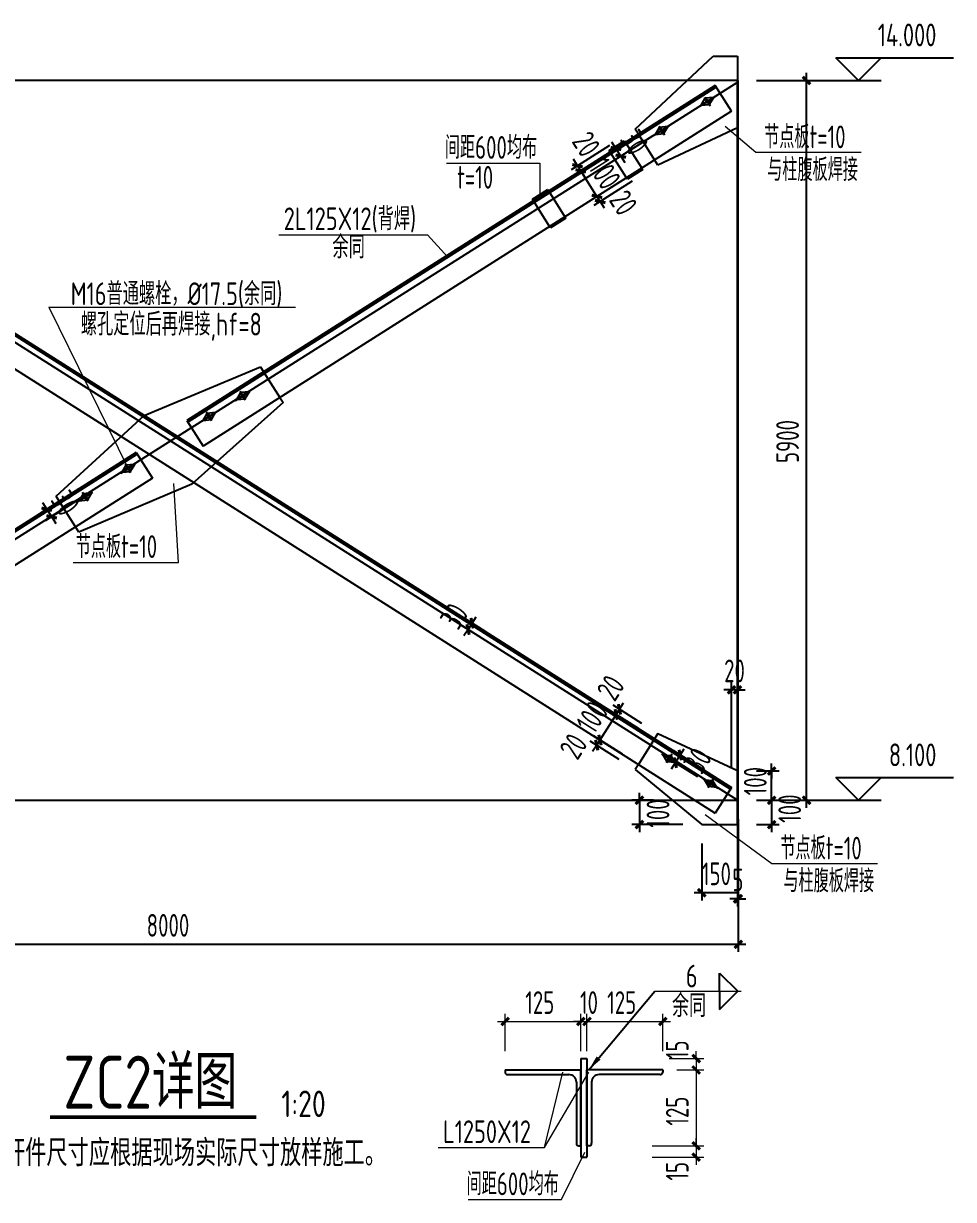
# Model space of a CAD drawing. Extents: x 19118 to 566552, y -1188739 to 92943.
# Drawn here: x 200085 to 218491, y -864428 to -841138 of the extents above; entities that cross this region are included whole.
import ezdxf
from ezdxf.enums import TextEntityAlignment as Align

# ---------------------------------------------------------------- set-up
doc = ezdxf.new("R2010")
doc.units = 0
doc.header["$LTSCALE"] = 1000
doc.header["$MEASUREMENT"] = 0
doc.linetypes.add('DASHED', pattern=[0.75, 0.5, -0.25])
doc.layers.get('0').update_dxf_attribs({"linetype": 'CONTINUOUS'})
doc.layers.get('Defpoints').update_dxf_attribs({"linetype": 'CONTINUOUS'})
for name, color, linetype in [('AXIS', 3, 'CONTINUOUS'), ('BOLT', 2, 'CONTINUOUS'), ('COLU', 7, 'CONTINUOUS'), ('DIM', 3, 'CONTINUOUS'), ('NUM', 7, 'CONTINUOUS'), ('Prof', 2, 'CONTINUOUS'), ('Profx', 9, 'DASHED'), ('TEXT', 7, 'CONTINUOUS'), ('THIN', 7, 'CONTINUOUS'), ('WELD', 7, 'CONTINUOUS')]:
    doc.layers.add(name, color=color, linetype=linetype)
doc.styles.get("Standard").update_dxf_attribs({"font": 'atssdeng.shx', "bigfont": 'atssdchn.shx'})
doc.styles.add('TSSD_Dimension', font='Tssdeng.shx', dxfattribs={"width": 0.7, "bigfont": 'hztxt.shx'})
doc.styles.add('TSSD_Label', font='tssdeng.shx', dxfattribs={"width": 0.6, "bigfont": 'hztxt.shx'})
doc.styles.add('TSSD_Rein', font='atssdeng.shx', dxfattribs={"width": 0.7, "bigfont": 'atssdchn.shx'})
doc.dimstyles.new('TSSD_25_100', dxfattribs={"dimtxt": 300, "dimasz": 100, "dimexe": 100, "dimexo": 250, "dimgap": 100, "dimtad": 1, "dimdec": 0, "dimlfac": 0.25, "dimzin": 0, "dimdsep": 46, "dimtxsty": 'TSSD_Dimension', "dimblk": 'ARCHTICK', "dimcen": 0, "dimdle": 100, "dimclrt": 7, "dimadec": 0, "dimazin": 0, "dimtfac": 1, "dimtdec": 0, "dimtix": 1, "dimtmove": 2, "dimatfit": 3, "dimfxl": 1, "dimtolj": 1, "dimtzin": 0, "dimarcsym": 0})
doc.dimstyles.new('TSSD_50_100', dxfattribs={"dimtxt": 300, "dimasz": 100, "dimexe": 100, "dimexo": 250, "dimgap": 100, "dimtad": 1, "dimdec": 0, "dimlfac": 0.5, "dimzin": 0, "dimdsep": 46, "dimtxsty": 'TSSD_Dimension', "dimblk": 'ARCHTICK', "dimcen": 0, "dimdle": 100, "dimclrt": 7, "dimadec": 0, "dimazin": 0, "dimtfac": 1, "dimtdec": 0, "dimtix": 1, "dimtmove": 2, "dimatfit": 3, "dimfxl": 1, "dimtolj": 1, "dimtzin": 0, "dimarcsym": 0})
doc.dimstyles.new('TSSD_LEADER_STYLE_200.0', dxfattribs={"dimtxt": 0.18, "dimasz": 200, "dimexe": 0.18, "dimexo": 0.0625, "dimgap": 0.09, "dimtad": 0, "dimtih": 1, "dimtoh": 1, "dimdec": 4, "dimzin": 0, "dimdsep": 46, "dimtxsty": 'Standard', "dimcen": 0.09, "dimadec": 0, "dimazin": 0, "dimtfac": 1, "dimtdec": 4, "dimtofl": 0, "dimtmove": 0, "dimatfit": 3, "dimfxl": 1, "dimtolj": 1, "dimtzin": 0, "dimarcsym": 0})

# ---------------------------------------------------------------- blocks, each defined once
blk = doc.blocks.new('_ArchTick')
at = {"color": 0, "linetype": 'ByBlock', "const_width": 0.4}
blk.add_lwpolyline([(-0.5, -0.5), (0.5, 0.5)], dxfattribs=at)
blk = doc.blocks.new('*D596')
at = {"layer": 'Defpoints', "color": 0}
for p in [(188962, -776432), (188972, -776432), (188972, -777733)]:
    blk.add_point(p, dxfattribs=at)
at = {"layer": 'DIM', "color": 0, "lineweight": -2}
for p, q in [((188962, -776682), (188962, -777833)), ((188972, -776682), (188972, -777833)), ((188962, -777733), (188862, -777733)), ((188962, -777733), (188972, -777733)), ((188972, -777733), (189072, -777733))]:
    blk.add_line(p, q, dxfattribs=at)
at = {"layer": 'DIM', "color": 0, "lineweight": -2, "xscale": 100, "yscale": 100, "zscale": 100}
blk.add_blockref('_ArchTick', (188962, -777733), dxfattribs=at)
at = {"layer": 'DIM', "color": 0, "lineweight": -2, "xscale": 100, "yscale": 100, "zscale": 100, "rotation": 180}
blk.add_blockref('_ArchTick', (188972, -777733), dxfattribs=at)
at = {"layer": 'DIM', "color": 7, "insert": (188967, -777483), "char_height": 300, "attachment_point": 5, "style": 'TSSD_Dimension'}
blk.add_mtext('\\A1;5', dxfattribs=at)
blk = doc.blocks.new('*D606')
at = {"layer": 'Defpoints', "color": 0}
for p in [(180481, -772187), (180545, -772288), (179847, -772589)]:
    blk.add_point(p, dxfattribs=at)
at = {"layer": 'DIM', "color": 0, "lineweight": -2}
for p, q in [((180270, -772321), (179763, -772642)), ((180334, -772422), (179827, -772744)), ((179847, -772589), (179794, -772504)), ((179912, -772690), (179847, -772589)), ((179912, -772690), (179965, -772775))]:
    blk.add_line(p, q, dxfattribs=at)
at = {"layer": 'DIM', "color": 0, "lineweight": -2, "xscale": 100, "yscale": 100, "zscale": 100}
for p, rotation in [((179847, -772589), 302.3820083407569), ((179912, -772690), 122.3820083407569)]:
    blk.add_blockref('_ArchTick', p, dxfattribs=dict(at, rotation=rotation))
at = {"layer": 'DIM', "color": 7, "insert": (180090, -772506), "char_height": 300, "attachment_point": 5, "rotation": 302.382, "style": 'TSSD_Dimension'}
blk.add_mtext('\\A1;30', dxfattribs=at)
blk = doc.blocks.new('*D607')
at = {"layer": 'Defpoints', "color": 0}
for p in [(187991, -767424), (188056, -767525), (187358, -767826)]:
    blk.add_point(p, dxfattribs=at)
at = {"layer": 'DIM', "color": 0, "lineweight": -2}
for p, q in [((187780, -767558), (187273, -767879)), ((187358, -767826), (187304, -767741)), ((187845, -767659), (187338, -767981)), ((187422, -767927), (187358, -767826)), ((187422, -767927), (187476, -768012))]:
    blk.add_line(p, q, dxfattribs=at)
at = {"layer": 'DIM', "color": 0, "lineweight": -2, "xscale": 100, "yscale": 100, "zscale": 100}
for p, rotation in [((187358, -767826), 302.3820083408102), ((187422, -767927), 122.3820083408101)]:
    blk.add_blockref('_ArchTick', p, dxfattribs=dict(at, rotation=rotation))
at = {"layer": 'DIM', "color": 7, "insert": (187601, -767743), "char_height": 300, "attachment_point": 5, "rotation": 302.382, "style": 'TSSD_Dimension'}
blk.add_mtext('\\A1;30', dxfattribs=at)
blk = doc.blocks.new('*D608')
at = {"layer": 'Defpoints', "color": 0}
for p in [(187741, -768057), (187784, -768124), (187150, -768526)]:
    blk.add_point(p, dxfattribs=at)
at = {"layer": 'DIM', "color": 0, "lineweight": -2}
for p, q in [((187530, -768191), (187023, -768512)), ((187107, -768458), (187054, -768374)), ((187573, -768258), (187066, -768580)), ((187107, -768458), (187150, -768526)), ((187150, -768526), (187204, -768611))]:
    blk.add_line(p, q, dxfattribs=at)
at = {"layer": 'DIM', "color": 0, "lineweight": -2, "xscale": 100, "yscale": 100, "zscale": 100}
for p, rotation in [((187107, -768458), 302.3820083408241), ((187150, -768526), 122.3820083408241)]:
    blk.add_blockref('_ArchTick', p, dxfattribs=dict(at, rotation=rotation))
at = {"layer": 'DIM', "color": 7, "insert": (187456, -768542), "char_height": 300, "attachment_point": 5, "rotation": 302.382, "style": 'TSSD_Dimension'}
blk.add_mtext('\\A1;20', dxfattribs=at)
blk = doc.blocks.new('*D609')
at = {"layer": 'Defpoints', "color": 0}
for p in [(187484, -767651), (187527, -767719), (186850, -768053)]:
    blk.add_point(p, dxfattribs=at)
at = {"layer": 'DIM', "color": 0, "lineweight": -2}
for p, q in [((187273, -767785), (186766, -768106)), ((187316, -767853), (186809, -768174)), ((186850, -768053), (186797, -767968)), ((186893, -768121), (186850, -768053)), ((186893, -768121), (186947, -768205))]:
    blk.add_line(p, q, dxfattribs=at)
at = {"layer": 'DIM', "color": 0, "lineweight": -2, "xscale": 100, "yscale": 100, "zscale": 100}
for p, rotation in [((186850, -768053), 302.3820083407984), ((186893, -768121), 122.3820083407984)]:
    blk.add_blockref('_ArchTick', p, dxfattribs=dict(at, rotation=rotation))
at = {"layer": 'DIM', "color": 7, "insert": (186966, -767769), "char_height": 300, "attachment_point": 5, "rotation": 302.382, "style": 'TSSD_Dimension'}
blk.add_mtext('\\A1;20', dxfattribs=at)
blk = doc.blocks.new('*D610')
at = {"layer": 'Defpoints', "color": 0}
for p in [(187527, -767719), (187741, -768057), (186893, -768121)]:
    blk.add_point(p, dxfattribs=at)
at = {"layer": 'DIM', "color": 0, "lineweight": -2}
for p, q in [((187316, -767853), (186809, -768174)), ((186893, -768121), (186839, -768036)), ((187107, -768458), (186893, -768121)), ((187530, -768191), (187023, -768512)), ((187107, -768458), (187161, -768543))]:
    blk.add_line(p, q, dxfattribs=at)
at = {"layer": 'DIM', "color": 0, "lineweight": -2, "xscale": 100, "yscale": 100, "zscale": 100}
for p, rotation in [((186893, -768121), 302.3820083408036), ((187107, -768458), 122.3820083408035)]:
    blk.add_blockref('_ArchTick', p, dxfattribs=dict(at, rotation=rotation))
at = {"layer": 'DIM', "color": 7, "insert": (187211, -768156), "char_height": 300, "attachment_point": 5, "rotation": 302.382, "style": 'TSSD_Dimension'}
blk.add_mtext('\\A1;100', dxfattribs=at)
blk = doc.blocks.new('*D611')
at = {"layer": 'Defpoints', "color": 0}
for p in [(188206, -775834), (188713, -776155), (188648, -776257)]:
    blk.add_point(p, dxfattribs=at)
at = {"layer": 'DIM', "color": 0, "lineweight": -2}
for p, q in [((188502, -776022), (188121, -775780)), ((188141, -775935), (188206, -775834)), ((188206, -775834), (188259, -775750)), ((188437, -776123), (188057, -775882)), ((188141, -775935), (188088, -776020))]:
    blk.add_line(p, q, dxfattribs=at)
at = {"layer": 'DIM', "color": 0, "lineweight": -2, "xscale": 100, "yscale": 100, "zscale": 100}
for p, rotation in [((188141, -775935), 57.61799165913666), ((188206, -775834), 237.6179916591366)]:
    blk.add_blockref('_ArchTick', p, dxfattribs=dict(at, rotation=rotation))
at = {"layer": 'DIM', "color": 7, "insert": (188436, -775907), "char_height": 300, "attachment_point": 5, "rotation": 57.618, "style": 'TSSD_Dimension'}
blk.add_mtext('\\A1;30', dxfattribs=at)
blk = doc.blocks.new('*D612')
at = {"layer": 'Defpoints', "color": 0}
for p in [(188882, -774973), (188882, -776263), (188962, -776263)]:
    blk.add_point(p, dxfattribs=at)
at = {"layer": 'DIM', "color": 0, "lineweight": -2}
for p, q in [((188882, -776013), (188882, -774873)), ((188962, -776013), (188962, -774873)), ((188882, -774973), (188782, -774973)), ((188962, -774973), (188882, -774973)), ((188962, -774973), (189062, -774973))]:
    blk.add_line(p, q, dxfattribs=at)
at = {"layer": 'DIM', "color": 0, "lineweight": -2, "xscale": 100, "yscale": 100, "zscale": 100}
blk.add_blockref('_ArchTick', (188882, -774973), dxfattribs=at)
at = {"layer": 'DIM', "color": 0, "lineweight": -2, "xscale": 100, "yscale": 100, "zscale": 100, "rotation": 180}
blk.add_blockref('_ArchTick', (188962, -774973), dxfattribs=at)
at = {"layer": 'DIM', "color": 7, "insert": (188922, -774723), "char_height": 300, "attachment_point": 5, "style": 'TSSD_Dimension'}
blk.add_mtext('\\A1;20', dxfattribs=at)
blk = doc.blocks.new('*D613')
at = {"layer": 'Defpoints', "color": 0}
for p in [(187361, -775298), (187868, -775619), (187911, -775552)]:
    blk.add_point(p, dxfattribs=at)
at = {"layer": 'DIM', "color": 0, "lineweight": -2}
for p, q in [((187700, -775418), (187319, -775177)), ((187404, -775230), (187361, -775298)), ((187404, -775230), (187457, -775146)), ((187657, -775485), (187276, -775244)), ((187361, -775298), (187307, -775382))]:
    blk.add_line(p, q, dxfattribs=at)
at = {"layer": 'DIM', "color": 0, "lineweight": -2, "xscale": 100, "yscale": 100, "zscale": 100}
for p, rotation in [((187361, -775298), 57.61799165916644), ((187404, -775230), 237.6179916591664)]:
    blk.add_blockref('_ArchTick', p, dxfattribs=dict(at, rotation=rotation))
at = {"layer": 'DIM', "color": 7, "insert": (187288, -774947), "char_height": 300, "attachment_point": 5, "rotation": 57.618, "style": 'TSSD_Dimension'}
blk.add_mtext('\\A1;20', dxfattribs=at)
blk = doc.blocks.new('*D614')
at = {"layer": 'Defpoints', "color": 0}
for p in [(187147, -775636), (187868, -775619), (187654, -775957)]:
    blk.add_point(p, dxfattribs=at)
at = {"layer": 'DIM', "color": 0, "lineweight": -2}
for p, q in [((187361, -775298), (187414, -775213)), ((187361, -775298), (187147, -775636)), ((187657, -775485), (187276, -775244)), ((187442, -775823), (187062, -775582)), ((187147, -775636), (187093, -775720))]:
    blk.add_line(p, q, dxfattribs=at)
at = {"layer": 'DIM', "color": 0, "lineweight": -2, "xscale": 100, "yscale": 100, "zscale": 100}
for p, rotation in [((187361, -775298), 237.6179916592125), ((187147, -775636), 57.61799165921245)]:
    blk.add_blockref('_ArchTick', p, dxfattribs=dict(at, rotation=rotation))
at = {"layer": 'DIM', "color": 7, "insert": (187043, -775333), "char_height": 300, "attachment_point": 5, "rotation": 57.618, "style": 'TSSD_Dimension'}
blk.add_mtext('\\A1;100', dxfattribs=at)
blk = doc.blocks.new('*D615')
at = {"layer": 'Defpoints', "color": 0}
for p in [(187104, -775703), (187654, -775957), (187611, -776025)]:
    blk.add_point(p, dxfattribs=at)
at = {"layer": 'DIM', "color": 0, "lineweight": -2}
for p, q in [((187400, -775891), (187019, -775650)), ((187442, -775823), (187062, -775582)), ((187147, -775636), (187104, -775703)), ((187147, -775636), (187200, -775551)), ((187104, -775703), (187050, -775788))]:
    blk.add_line(p, q, dxfattribs=at)
at = {"layer": 'DIM', "color": 0, "lineweight": -2, "xscale": 100, "yscale": 100, "zscale": 100}
for p, rotation in [((187147, -775636), 237.6179916591312), ((187104, -775703), 57.61799165913123)]:
    blk.add_blockref('_ArchTick', p, dxfattribs=dict(at, rotation=rotation))
at = {"layer": 'DIM', "color": 7, "insert": (186797, -775719), "char_height": 300, "attachment_point": 5, "rotation": 57.618, "style": 'TSSD_Dimension'}
blk.add_mtext('\\A1;20', dxfattribs=at)
blk = doc.blocks.new('_WELD004')
at = {"color": 0, "linetype": 'ByBlock'}
for p, q in [((0, 1), (1, 0)), ((0, 0), (0, 1))]:
    blk.add_line(p, q, dxfattribs=at)
blk = doc.blocks.new('新块GFHGHH')
at = {"layer": 'AXIS'}
for p, q in [((188971.7, -766927.1), (173964.1, -766927.1)), ((188961.7, -776431.9), (173974.1, -766927.1)), ((173974.1, -776431.9), (188972.4, -766944)), ((188961.7, -776431.9), (188961.7, -766927.1)), ((188971.7, -776832.1), (188971.7, -766927.1)), ((173974.1, -776431.9), (188961.7, -776431.9))]:
    blk.add_line(p, q, dxfattribs=at)
at = {"layer": 'BOLT'}
for p, q in [((188464.6, -767266), (188660.6, -767141.7)), ((188526.2, -767146.4), (188599.1, -767261.3)), ((188643.7, -767152.4), (188536.9, -767163.3)), ((188643.7, -767152.4), (188588.3, -767244.4)), ((188481.5, -767255.3), (188536.9, -767163.3)), ((188481.5, -767255.3), (188588.3, -767244.4)), ((187862.1, -767650.9), (188058.1, -767526.6)), ((187879, -767640.2), (187934.4, -767548.2)), ((187923.7, -767531.3), (187996.5, -767646.2)), ((188041.2, -767537.3), (187934.4, -767548.2)), ((188041.2, -767537.3), (187985.8, -767629.3)), ((187879, -767640.2), (187985.8, -767629.3)), ((182337, -771152), (182533, -771027.7)), ((182471.5, -771147.3), (182398.6, -771032.4)), ((182516.1, -771038.4), (182409.3, -771049.3)), ((182516.1, -771038.4), (182460.7, -771130.4)), ((182353.9, -771141.3), (182409.3, -771049.3)), ((182353.9, -771141.3), (182460.7, -771130.4)), ((181892.1, -771426.8), (182088.1, -771302.5)), ((181909, -771416.1), (181964.4, -771324.1)), ((182026.6, -771422.1), (181953.7, -771307.2)), ((182071.2, -771313.2), (181964.4, -771324.1)), ((182071.2, -771313.2), (182015.9, -771405.2)), ((181909, -771416.1), (182015.9, -771405.2)), ((180824, -772111.5), (181020, -771987.2)), ((180840.9, -772100.8), (180896.3, -772008.8)), ((180840.9, -772100.8), (180947.7, -772089.9)), ((180958.4, -772106.8), (180885.5, -771991.9)), ((181003.1, -771997.9), (180896.3, -772008.8)), ((181003.1, -771997.9), (180947.7, -772089.9)), ((180259, -772487.3), (180455.1, -772363)), ((180275.9, -772476.6), (180331.3, -772384.6)), ((180393.5, -772482.6), (180320.6, -772367.7)), ((180438.2, -772373.7), (180331.3, -772384.6)), ((180438.2, -772373.7), (180382.8, -772465.7)), ((180275.9, -772476.6), (180382.8, -772465.7)), ((187958.9, -775819.6), (188154.9, -775943.9)), ((187975.8, -775830.3), (188082.6, -775841.2)), ((187975.8, -775830.3), (188031.2, -775922.3)), ((188093.3, -775824.3), (188020.5, -775939.2)), ((188138, -775933.2), (188082.6, -775841.2)), ((188138, -775933.2), (188031.2, -775922.3)), ((188507.9, -776148.8), (188704, -776273.2)), ((188524.8, -776159.6), (188631.7, -776170.5)), ((188524.8, -776159.6), (188580.2, -776251.6)), ((188642.4, -776153.6), (188569.5, -776268.5)), ((188687.1, -776262.4), (188580.2, -776251.6)), ((188687.1, -776262.4), (188631.7, -776170.5))]:
    blk.add_line(p, q, dxfattribs=at)
at = {"layer": 'BOLT', "const_width": 32}
for points in [[(188549.1, -767212.4, -1), (188576.1, -767195.3, -1), (188549.1, -767212.4)], [(187946.6, -767597.4, -1), (187973.6, -767580.2, -1), (187946.6, -767597.4)], [(182421.5, -771098.4, 1), (182448.5, -771081.3, 1), (182421.5, -771098.4)], [(181976.6, -771373.2, 1), (182003.7, -771356.1, 1), (181976.6, -771373.2)], [(180908.5, -772057.9, 1), (180935.5, -772040.8, 1), (180908.5, -772057.9)], [(180343.5, -772433.7, 1), (180370.6, -772416.6, 1), (180343.5, -772433.7)], [(188043.4, -775873.2, -1), (188070.4, -775890.3, -1), (188043.4, -775873.2)], [(188592.4, -776202.4, -1), (188619.5, -776219.6, -1), (188592.4, -776202.4)]]:
    blk.add_lwpolyline(points, format="xyb", dxfattribs=at)
at = {"layer": 'COLU', "lineweight": 5}
for p, q in [((190595.2, -767879.9), (189202.7, -767879.9)), ((185120.3, -768018.1), (186352.8, -768018.1)), ((186352.8, -768018.1), (186352.8, -768445.6)), ((185138.9, -769261.3), (184871.6, -768964.7)), ((180193.8, -773289.8), (181586.3, -773289.8)), ((190808.9, -777270.9), (189416.4, -777270.9)), ((186639.6, -781702.1, 3940.4), (186947.5, -781077.5, 3940.4)), ((185407, -781702.1, 3940.4), (186639.6, -781702.1, 3940.4))]:
    blk.add_line(p, q, dxfattribs=at)
at = {"layer": 'DIM'}
for p, q in [((189872.1, -776531.9), (189872.1, -766827.1)), ((189211.7, -766927.1), (189972.1, -766927.1)), ((185575.1, -774284.2), (185321.6, -774123.4)), ((185628.7, -774199.7), (185375.2, -774038.9)), ((185459.7, -774092.5), (185406.1, -774177)), ((185459.7, -774092.5), (185513.3, -774008)), ((185406.1, -774177), (185352.5, -774261.5)), ((189411.9, -776043.9), (189411.9, -775943.8)), ((189211.8, -776043.9), (189512, -776043.9)), ((189211.8, -776043.9), (189512, -776043.9)), ((189411.9, -776431.9), (189411.9, -776043.9)), ((189411.9, -776043.9), (189411.9, -776143.9)), ((187852.7, -776431.9), (187567.2, -776431.9)), ((187667.3, -776431.9), (187667.3, -776331.8)), ((187667.3, -776431.9), (187667.3, -776752)), ((189211.7, -776431.9), (189972.1, -776431.9)), ((189211.8, -776431.9), (189512, -776431.9)), ((189211.8, -776431.9), (189512, -776431.9)), ((189411.9, -776431.9), (189411.9, -776331.8)), ((189411.9, -776431.9), (189411.9, -776752)), ((189411.9, -776431.9), (189411.9, -776531.9)), ((188240.3, -776752), (187567.2, -776752)), ((187667.3, -776752), (187667.3, -776852.1)), ((189211.8, -776752), (189512, -776752)), ((189411.9, -776752), (189411.9, -776852.1)), ((188490.4, -777002.1), (188490.4, -777752.5)), ((188971.7, -777082.1), (188971.7, -778432.8)), ((188490.4, -777652.5), (188390.4, -777652.5)), ((188961.7, -777652.5), (188490.4, -777652.5)), ((173864.1, -778332.8), (189071.7, -778332.8))]:
    blk.add_line(p, q, dxfattribs=at)
at = {"layer": 'DIM', "lineweight": 5}
for p, q in [((185895, -779742.5, 3940.4), (185895, -779252.4, 3940.4)), ((186895.5, -779742.5, 3940.4), (186895.5, -779252.4, 3940.4)), ((186895.5, -779742.4, 3940.4), (186895.5, -779252.4, 3940.4)), ((186975.6, -779742.4, 3940.4), (186975.6, -779252.4, 3940.4)), ((186975.6, -779742.5, 3940.4), (186975.6, -779252.4, 3940.4)), ((187976.1, -779742.5, 3940.4), (187976.1, -779252.4, 3940.4)), ((185795, -779352.4, 3940.4), (186995.5, -779352.4, 3940.4)), ((186895.5, -779352.4, 3940.4), (186795.5, -779352.4, 3940.4)), ((186875.6, -779352.4, 3940.4), (188076.1, -779352.4, 3940.4)), ((186895.5, -779352.4, 3940.4), (186975.6, -779352.4, 3940.4)), ((186975.6, -779352.4, 3940.4), (187075.6, -779352.4, 3940.4)), ((188059.9, -779842.5, 3940.4), (188516.2, -779842.5, 3940.4)), ((188416.2, -779842.5, 3940.4), (188416.2, -779742.5, 3940.4)), ((188416.2, -779842.5, 3940.4), (188416.2, -779992.5, 3940.4)), ((188416.2, -779892.5, 3940.4), (188416.2, -781093.1, 3940.4)), ((188160, -779992.5, 3940.4), (188516.2, -779992.5, 3940.4)), ((188160, -779992.5, 3940.4), (188516.2, -779992.5, 3940.4)), ((188416.2, -779992.5, 3940.4), (188416.2, -780092.5, 3940.4)), ((188416.2, -780993.1, 3940.4), (188416.2, -780893.1, 3940.4)), ((187835, -780993.1, 3940.4), (188516.2, -780993.1, 3940.4)), ((187835, -780993.1, 3940.4), (188516.2, -780993.1, 3940.4)), ((188416.2, -780993.1, 3940.4), (188416.2, -781143.1, 3940.4)), ((187835, -781143.1, 3940.4), (188516.2, -781143.1, 3940.4)), ((188416.2, -781143.1, 3940.4), (188416.2, -781243.1, 3940.4))]:
    blk.add_line(p, q, dxfattribs=at)
at = {"layer": 'NUM', "const_width": 50}
blk.add_lwpolyline([(179890.8, -780614.4), (182612.7, -780614.4)], dxfattribs=at)
at = {"layer": 'Prof', "color": 4}
for p, q in [((187610.5, -767570.7), (188641.5, -766606.9)), ((188641.5, -766606.9), (188961.7, -766606.9)), ((188961.7, -766606.9), (188961.7, -767552)), ((174268.5, -766995.3), (188881.6, -776262.6)), ((188667.3, -766995.3), (181694.8, -771417.1)), ((188881.6, -767333.2), (188667.3, -766995.3)), ((174255.6, -767015.6), (188868.8, -776282.9)), ((188680.2, -767015.6), (181707.6, -771437.4)), ((174054.1, -767333.2), (188667.3, -776600.6)), ((188881.6, -767333.2), (181909.1, -771755.1)), ((187653.4, -767638.3), (187610.5, -767570.7)), ((188961.7, -767552), (187910.6, -768043.8)), ((187268.8, -767853.8), (187471.5, -767725.2)), ((187471.5, -767725.2), (187484.4, -767745.4)), ((187281.6, -767874), (187268.8, -767853.8)), ((187698.7, -768083.4), (187711.6, -768103.7)), ((187910.6, -768043.8), (187867.7, -767976.2)), ((187508.8, -768232.3), (187496, -768212)), ((187711.6, -768103.7), (187508.8, -768232.3)), ((187576.4, -768189.4), (187563.6, -768169.1)), ((186254.9, -768496.8), (186457.6, -768368.2)), ((186457.6, -768368.2), (186470.5, -768388.4)), ((186267.7, -768517), (186254.9, -768496.8)), ((186494.9, -768875.3), (186482.1, -768855)), ((186697.7, -768746.7), (186494.9, -768875.3)), ((186684.8, -768726.4), (186697.7, -768746.7)), ((181133.6, -771349), (182665.8, -770706.5)), ((182665.8, -770706.5), (182708.7, -770774.1)), ((182965.9, -771179.7), (181760.8, -772259.9)), ((182923, -771112.1), (182965.9, -771179.7)), ((179969.9, -772416.2), (181133.6, -771349)), ((181694.8, -771417.1), (181909.1, -771755.1)), ((181026.7, -771840.8), (174054.1, -776262.6)), ((181039.5, -771861.1), (174067, -776282.9)), ((181026.7, -771840.8), (181241, -772178.8)), ((181241, -772178.8), (174268.5, -776600.6)), ((181760.8, -772259.9), (180270, -772889.4)), ((180012.8, -772483.8), (179969.9, -772416.2)), ((180270, -772889.4), (180227.1, -772821.8)), ((187910.8, -775551.8), (187867.9, -775619.4)), ((188961.7, -776043.9), (187910.6, -775552)), ((187653.4, -775957.6), (187610.5, -776025.2)), ((187610.5, -776025.2), (188490.4, -776752)), ((188961.7, -776752), (188961.7, -776043.9)), ((188881.6, -776262.6), (188667.3, -776600.6)), ((188490.4, -776752), (188961.7, -776752)), ((186895.5, -779842.5, 3940.4), (186975.6, -779842.5, 3940.4)), ((186895.5, -779842.5, 3940.4), (186895.5, -781143.1, 3940.4)), ((186975.6, -779842.5, 3940.4), (186975.6, -781143.1, 3940.4)), ((186895.5, -781143.1, 3940.4), (186975.6, -781143.1, 3940.4))]:
    blk.add_line(p, q, dxfattribs=at)
at = {"layer": 'Prof'}
for p, q in [((185895, -779992.5, 3940.4), (186895.5, -779992.5, 3940.4)), ((185895, -779992.5, 3940.4), (185895, -780019.2, 3940.4)), ((186895.5, -780993.1, 3940.4), (186895.5, -779992.5, 3940.4)), ((187976.1, -779992.5, 3940.4), (186975.6, -779992.5, 3940.4)), ((186975.6, -780993.1, 3940.4), (186975.6, -779992.5, 3940.4)), ((187976.1, -779992.5, 3940.4), (187976.1, -780019.2, 3940.4)), ((185928.4, -780052.6, 3940.4), (186735.4, -780052.6, 3940.4)), ((186835.5, -780152.6, 3940.4), (186835.5, -780959.7, 3940.4)), ((187035.6, -780152.6, 3940.4), (187035.6, -780959.7, 3940.4)), ((187942.7, -780052.6, 3940.4), (187135.7, -780052.6, 3940.4)), ((186868.9, -780993.1, 3940.4), (186895.5, -780993.1, 3940.4)), ((187002.3, -780993.1, 3940.4), (186975.6, -780993.1, 3940.4))]:
    blk.add_line(p, q, dxfattribs=at)
for centre, radius, start, end in [((185928.4, -780019.2, 3940.4), 33.4, 180, 270), ((187942.7, -780019.2, 3940.4), 33.4, 270, 0), ((186735.4, -780152.6, 3940.4), 100.1, 0, 90), ((187135.7, -780152.6, 3940.4), 100.1, 90, 180), ((186868.9, -780959.7, 3940.4), 33.4, 180, 270), ((187002.3, -780959.7, 3940.4), 33.4, 270, 0)]:
    blk.add_arc(centre, radius, start, end, dxfattribs=at)
at = {"layer": 'Profx', "color": 4}
for p, q in [((187484.4, -767745.4), (187698.7, -768083.4)), ((187867.7, -767976.2), (187653.4, -767638.3)), ((187496, -768212), (187281.6, -767874)), ((186470.5, -768388.4), (186684.8, -768726.4)), ((186482.1, -768855), (186267.7, -768517)), ((182708.7, -770774.1), (182923, -771112.1)), ((180227.1, -772821.8), (180012.8, -772483.8)), ((187867.9, -775619.4), (187653.6, -775957.3))]:
    blk.add_line(p, q, dxfattribs=at)
at = {"layer": 'TEXT', "lineweight": 5}
for p, q in [((189202.7, -767879.9), (188798.2, -767533.9)), ((182908.3, -768964.7), (184871.6, -768964.7)), ((179872.7, -769921.7, -7880.9), (180922, -772049.4)), ((179872.7, -769921.7, -7880.9), (183128.3, -769921.7, -7880.9)), ((181586.3, -773289.8), (181524.6, -772250.3)), ((189416.4, -777270.9), (188536.1, -776621.5)), ((186415.2, -781018, 3940.4), (186656.8, -780021.7, 3940.4)), ((186415.2, -781018, 3940.4), (186999.1, -780021.7, 3940.4)), ((185011.2, -781018, 3940.4), (186415.2, -781018, 3940.4))]:
    blk.add_line(p, q, dxfattribs=at)
at = {"layer": 'THIN'}
for p, q in [((190558.6, -766927.1), (190258.5, -766626.9)), ((190258.5, -766626.9), (190858.8, -766626.9)), ((190558.6, -766927.1), (190858.8, -766626.9)), ((190858.8, -766626.9), (191811.2, -766626.9)), ((189872.1, -766927.1), (190858.8, -766927.1)), ((190558.6, -766927.1), (190558.6, -766927.1)), ((190558.6, -776431.9), (190258.5, -776131.7)), ((190258.5, -776131.7), (190858.8, -776131.7)), ((190558.6, -776431.9), (190858.8, -776131.7)), ((190858.8, -776131.7), (191811.2, -776131.7)), ((189872.1, -776431.9), (190858.8, -776431.9)), ((190558.6, -776431.9), (190558.6, -776431.9))]:
    blk.add_line(p, q, dxfattribs=at)
at = {"layer": 'WELD', "lineweight": 5}
blk.add_line((187870.9, -778953, 3940.4), (189011.7, -778953, 3940.4), dxfattribs=at)
at = {"layer": 'DIM'}
for p, xscale, yscale, zscale, rotation in [((189872.1, -766927.1), 100, 100, 100, 90), ((185406.1, -774177), 100.0505002499913, 100.050500250014, 100.0505002500004, 57.61799165916641), ((185459.7, -774092.5), 100.0505002499913, 100.050500250014, 100.0505002500004, 237.6179916591664), ((189411.9, -776043.9), -100.050500250014, 100.050500250014, 100.0505002500004, 90), ((189411.9, -776043.9), -100.050500250014, 100.050500250014, 100.0505002500004, 270), ((187667.3, -776431.9), -100.050500250014, 100.050500250014, 100.0505002500004, 90), ((189411.9, -776431.9), -100.050500250014, 100.050500250014, 100.0505002500004, 90), ((189411.9, -776431.9), -100.050500250014, 100.050500250014, 100.0505002500004, 270), ((189872.1, -776431.9), 100, 100, 100, 270), ((187667.3, -776752), -100.050500250014, 100.050500250014, 100.0505002500004, 270), ((189411.9, -776752), -100.050500250014, 100.050500250014, 100.0505002500004, 270), ((188490.4, -777652.5), -100.050500250014, 100.050500250014, 100.0505002500004, 180)]:
    blk.add_blockref('_ArchTick', p, dxfattribs=dict(at, xscale=xscale, yscale=yscale, zscale=zscale, rotation=rotation))
at = {"layer": 'DIM', "xscale": 100, "yscale": 100, "zscale": 100}
blk.add_blockref('_ArchTick', (188971.7, -778332.8), dxfattribs=at)
at = {"layer": 'DIM', "lineweight": 5}
for p, xscale, yscale, zscale, rotation in [((185895, -779352.4, 3940.4), 100, 100, 100, 180), ((186975.6, -779352.4, 3940.4), 100.050500250014, 100.050500250014, 100.0505002500004, 180), ((186975.6, -779352.4, 3940.4), 100, 100, 100, 180), ((188416.2, -779842.5, 3940.4), 100, 100, 100, 270), ((188416.2, -779992.5, 3940.4), 100, 100, 100, 90), ((188416.2, -779992.5, 3940.4), 100, 100, 100, 90), ((188416.2, -780993.1, 3940.4), 100, 100, 100, 270), ((188416.2, -780993.1, 3940.4), 100, 100, 100, 270), ((188416.2, -781143.1, 3940.4), 100, 100, 100, 90)]:
    blk.add_blockref('_ArchTick', p, dxfattribs=dict(at, xscale=xscale, yscale=yscale, zscale=zscale, rotation=rotation))
for p, xscale, yscale, zscale in [((186895.5, -779352.4, 3940.4), 100, 100, 100), ((186895.5, -779352.4, 3940.4), 100.050500250014, 100.050500250014, 100.0505002500004), ((187976.1, -779352.4, 3940.4), 100, 100, 100)]:
    blk.add_blockref('_ArchTick', p, dxfattribs=dict(at, xscale=xscale, yscale=yscale, zscale=zscale))
at = {"layer": 'WELD', "xscale": 240.1212005999987, "yscale": 240.1212005999987, "zscale": 240.1212006000005}
blk.add_blockref('_WELD004', (188724.8, -778953, 3940.4), dxfattribs=at)
at = {"layer": 'WELD', "xscale": -240.1212005999987, "yscale": 240.1212005999987, "zscale": 240.1212006000005, "rotation": 180}
blk.add_blockref('_WELD004', (188724.8, -778953, 3940.4), dxfattribs=at)
at = {"layer": 'DIM', "color": 7, "style": 'TSSD_Dimension', "width": 0.7}
for s, height, rotation, p in [('5900', 300, 90, (189772.1, -771978.3)), ('30', 300.15, 57.61799, (185274.8, -774197.2)), ('100', 300.15, 90, (189346.1, -776366.8)), ('100', 300.15, 90, (188063.7, -776793.9)), ('100', 300.15, 90, (189800.6, -776729.3)), ('15', 300, 90, (188316, -779848.3, 3940.4)), ('125', 300, 90, (188316.2, -780727, 3940.4)), ('15', 300, 90, (188316, -781452.5, 3940.4))]:
    blk.add_text(s, height=height, rotation=rotation, dxfattribs=at).set_placement(p)
for s, height, p in [('150', 300.15, (188491.7, -777552.4)), ('8000', 300, (181165, -778232.8)), ('125', 300, (186161, -779252.4, 3940.4)), ('10', 300.15, (186883, -779252.4, 3940.4)), ('125', 300, (187241.6, -779252.4, 3940.4))]:
    blk.add_text(s, height=height, dxfattribs=at).set_placement(p)
at = {"layer": 'TEXT', "lineweight": 5}
for s, height, style, width, p in [('节点板t=10', 300.15, 'TSSD_Rein', 0.7, (189313.3, -767822.3)), ('间距600均布', 300.15, 'TSSD_Rein', 0.7, (185099.6, -767961.7)), ('与柱腹板焊接', 300.15, 'TSSD_Rein', 0.7, (189352.9, -768254.9)), ('t=10', 300.15, 'TSSD_Rein', 0.7, (185262.3, -768356.6)), ('2L125X12(背焊)', 300.152, 'TSSD_Rein', 0.75, (182973.5, -768904.1)), ('余同', 300.15, 'TSSD_Rein', 0.75, (183616.4, -769276.3)), ('节点板t=10', 300.15, 'TSSD_Rein', 0.7, (180229.3, -773232.2)), ('节点板t=10', 300.15, 'TSSD_Rein', 0.7, (189526.9, -777213.3)), ('与柱腹板焊接', 300.15, 'TSSD_Rein', 0.7, (189566.6, -777645.9)), ('6', 300.2, 'TSSD_Label', 0.75, (188280.2, -778902.9, 3940.4)), ('余同', 300.15, 'TSSD_Label', 0.75, (188097.3, -779293.5, 3940.4)), ('1:20', 350.18, 'TSSD_Label', 0.8, (182942.4, -780614.4)), ('L1250X12', 300.15, 'TSSD_Rein', 0.75, (185076.3, -780957.5, 3940.4)), ('注：1、杆件尺寸应根据现场实际尺寸放样施工。', 350.177, 'TSSD_Label', 0.8, (178308.1, -781262.3)), ('间距600均布', 300.15, 'TSSD_Rein', 0.7, (185386.3, -781645.7, 3940.4))]:
    blk.add_text(s, height=height, dxfattribs=dict(at, style=style, width=width)).set_placement(p)
at = {"layer": 'TEXT', "lineweight": 5, "style": 'TSSD_Rein', "width": 0.75}
for s, p in [('M16普通螺栓，%%C17.5(余同)', (180163.5, -769743.8, -7880.9)), ('螺孔定位后再焊接,hf=8', (180296.5, -770145.2, -7880.9))]:
    blk.add_text(s, height=300.152, dxfattribs=at).set_placement(p, align=Align.MIDDLE_LEFT)
at = {"layer": 'TEXT', "lineweight": 5, "style": 'TSSD_Label', "width": 0.8}
blk.add_text('ZC2详图', height=700.35, dxfattribs=at).set_placement((181211.9, -780116.1), align=Align.MIDDLE)
at = {"layer": 'THIN', "style": 'TSSD_Label', "width": 0.75}
for s, p in [('14.000', (191586.1, -766566.9)), ('8.100', (191586.1, -776071.7))]:
    blk.add_text(s, height=300.15, dxfattribs=at).set_placement(p, align=Align.BOTTOM_RIGHT)
at = {"layer": 'DIM'}
for base, p1, p2, angle, picture, middle in [((186850.1, -768052.9), (187526.7, -767718.6), (187483.8, -767651.1), 122.38201, '*D609', (186966.3, -767769.2)), ((187150.2, -768526.1), (187741, -768056.6), (187783.9, -768124.2), 302.38201, '*D608', (187456.4, -768541.9)), ((187360.9, -775297.9), (187910.8, -775551.8), (187867.9, -775619.4), 237.61799, '*D613', (187287.6, -774946.5)), ((187103.7, -775703.4), (187653.6, -775957.3), (187610.7, -776024.9), 237.61799, '*D615', (186797.5, -775719.3)), ((188205.7, -775834), (188648.3, -776256.9), (188712.6, -776155.5), 57.61799, '*D611', (188436.2, -775907))]:
    dim = blk.add_linear_dim(base=base, p1=p1, p2=p2, angle=angle, dimstyle='TSSD_25_100', dxfattribs=at)
    dim.commit()
    dim.dimension.update_dxf_attribs({"geometry": picture, "text_midpoint": middle, "dimtype": 129})
for p1, p2, distance, picture, middle in [((188055.7, -767525.3), (187991.4, -767423.9), 750.4, '*D607', (187600.9, -767742.6)), ((187741, -768056.6), (187526.7, -767718.6), 750.4, '*D610', (187211.3, -768155.6)), ((180545.2, -772288.3), (180480.9, -772186.9), 750.4, '*D606', (180090.5, -772505.6)), ((187867.9, -775619.4), (187653.6, -775957.3), -600.3, '*D614', (187042.6, -775333))]:
    dim = blk.add_aligned_dim(p1=p1, p2=p2, distance=distance, dimstyle='TSSD_25_100', dxfattribs=at)
    dim.commit()
    dim.dimension.update_dxf_attribs({"geometry": picture, "text_midpoint": middle})
dim = blk.add_linear_dim(base=(188881.6, -774973.1), p1=(188961.7, -776262.6), p2=(188881.6, -776262.6), angle=180, text='20', dimstyle='TSSD_25_100', dxfattribs=at)
dim.commit()
dim.dimension.update_dxf_attribs({"geometry": '*D612', "text_midpoint": (188921.7, -774723.1)})
dim = blk.add_linear_dim(base=(188971.7, -777732.5), p1=(188961.7, -776431.9), p2=(188971.7, -776431.9), dimstyle='TSSD_50_100', dxfattribs=at)
dim.commit()
dim.dimension.update_dxf_attribs({"geometry": '*D596', "text_midpoint": (188966.7, -777482.5)})
at = {"layer": 'WELD', "lineweight": 5}
blk.add_leader([(186999.9, -779988.2, 3940.4), (187870.9, -778953, 3940.4)], dimstyle='TSSD_LEADER_STYLE_200.0', dxfattribs=at)

msp = doc.modelspace()

# ---------------------------------------------------------------- block references
at = {"xscale": 1.5, "yscale": 1.5, "zscale": 1.5}
msp.add_blockref('新块GFHGHH', (-69225.81, 308125.52), dxfattribs=at)

doc.saveas('drawing.dxf')
